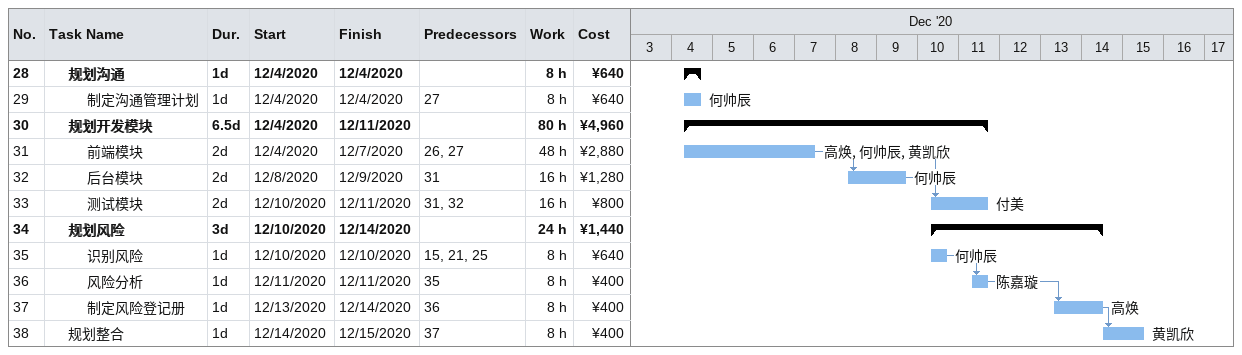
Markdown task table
| ID | Level | Task | Duration | Start | Finish | Predecessors | Resources | Work (h) | Cost (¥) |
|---|---|---|---|---|---|---|---|---|---|
| 28 | 2 | **规划沟通** | 1d | 2020-12-04 | 2020-12-04 |  |  | 8 | 640 |
| 29 | 3 | 制定沟通管理计划 | 1d | 2020-12-04 | 2020-12-04 | 27 | 何帅辰 | 8 | 640 |
| 30 | 2 | **规划开发模块** | 6.5d | 2020-12-04 | 2020-12-11 |  |  | 80 | 4960 |
| 31 | 3 | 前端模块 | 2d | 2020-12-04 | 2020-12-07 | 26, 27 | 高焕, 何帅辰, 黄凯欣 | 48 | 2880 |
| 32 | 3 | 后台模块 | 2d | 2020-12-08 | 2020-12-09 | 31 | 何帅辰 | 16 | 1280 |
| 33 | 3 | 测试模块 | 2d | 2020-12-10 | 2020-12-11 | 31, 32 | 付美 | 16 | 800 |
| 34 | 2 | **规划风险** | 3d | 2020-12-10 | 2020-12-14 |  |  | 24 | 1440 |
| 35 | 3 | 识别风险 | 1d | 2020-12-10 | 2020-12-10 | 15, 21, 25 | 何帅辰 | 8 | 640 |
| 36 | 3 | 风险分析 | 1d | 2020-12-11 | 2020-12-11 | 35 | 陈嘉璇 | 8 | 400 |
| 37 | 3 | 制定风险登记册 | 1d | 2020-12-13 | 2020-12-14 | 36 | 高焕 | 8 | 400 |
| 38 | 2 | 规划整合 | 1d | 2020-12-14 | 2020-12-15 | 37 | 黄凯欣 | 8 | 400 |
